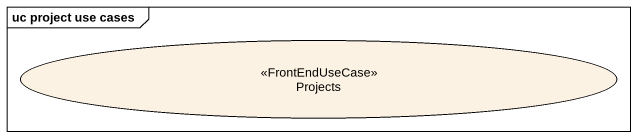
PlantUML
@startuml
mainframe uc project use cases
usecase Projects <<FrontEndUseCase>>
@enduml
